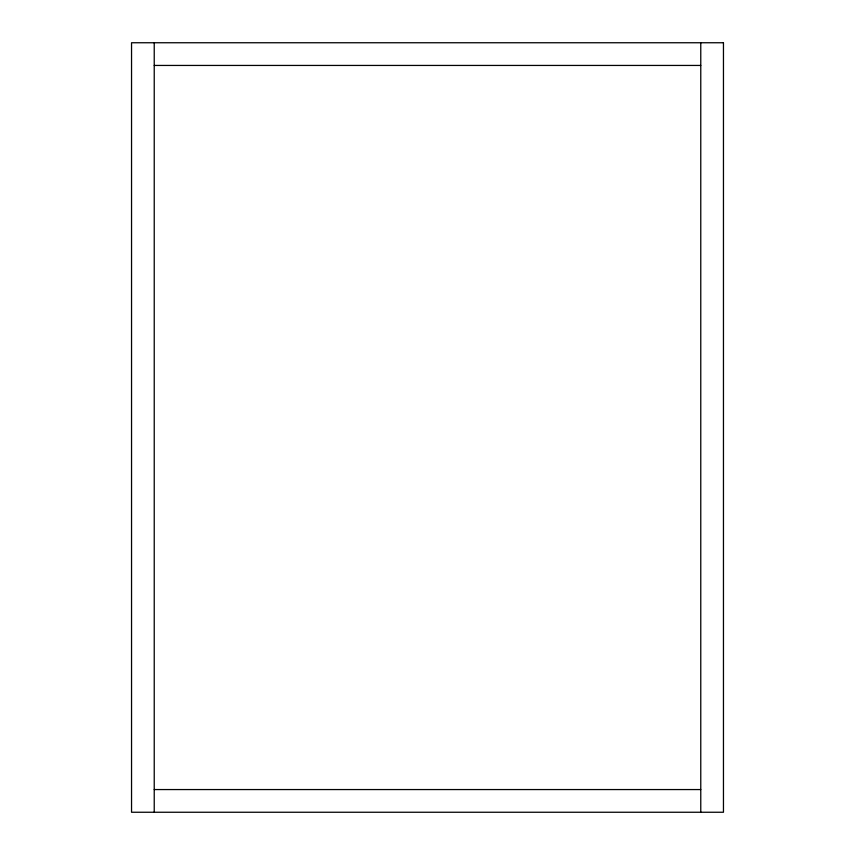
<?xml version="1.0" encoding="UTF-8"?>
<svg xmlns="http://www.w3.org/2000/svg" width="855" height="855" viewBox="0 0 855 855"><rect width="100%" height="100%" fill="white"/><g stroke="black" fill="none" stroke-linecap="round" stroke-linejoin="round"><path stroke-width="1.28" d="M154.231 65.44L700.769 65.44M154.231 789.56L700.769 789.56M700.769 42.75L700.769 812.25M154.231 42.75L154.231 812.25M723.458 42.75L131.542 42.75L131.542 812.25L723.458 812.25L723.458 42.75"/></g></svg>
